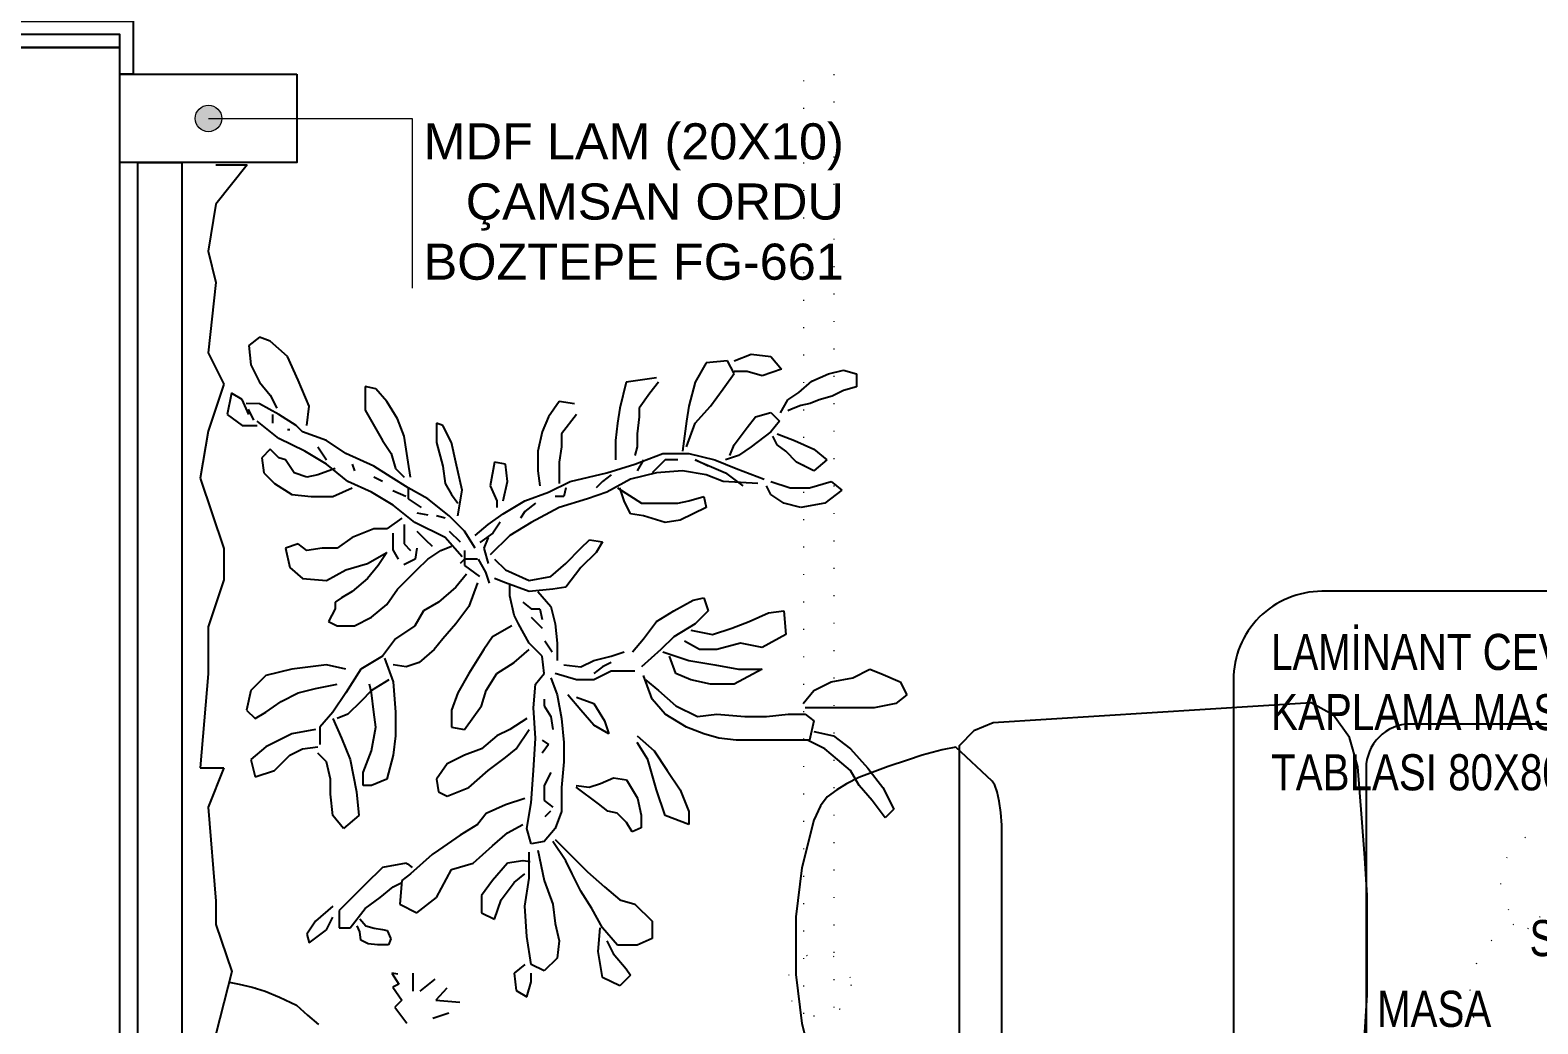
# Model space of a CAD drawing. Header units: millimetres. Extents: x 7687 to 15428, y -715 to 4028.
# Drawn here: x 9606.8 to 9777.2, y 75.5 to 187.8 of the extents above; entities that cross this region are included whole.
import ezdxf

# ---------------------------------------------------------------- set-up
doc = ezdxf.new("R2010")
doc.units = ezdxf.units.MM
for name, pattern in [('14.022_CEKIRDEKLER_SAFTLAR_+51.00$0$ACAD_ISO07W100', [3, 0, -3]), ('ACAD_ISO07W100', [3, 0, -3]), ('CONTINUA', [0]), ('ISU-A-FS-IFS-ARCH$0$DASHED2', [9.525, 6.35, -3.175])]:
    doc.linetypes.add(name, pattern=pattern)
for name, color, linetype in [('0-MOBIL', 3, 'CONTINUA'), ('LAMİNANT MASA', 121, 'Continuous'), ('YAZI', 121, 'Continuous')]:
    doc.layers.add(name, color=color, linetype=linetype)
for name, color, linetype, lineweight in [('Sarkıt Ayd.', 50, 'ACAD_ISO07W100', 0), ('SS_FURNITURE', 23, 'Continuous', 25), ('yazı', 7, 'Continuous', 20)]:
    doc.layers.add(name, color=color, linetype=linetype, lineweight=lineweight)
doc.styles.add('OTEL AKSARAY', font='', dxfattribs={"width": 0.8})
doc.styles.add('ROMANC', font='arial.ttf')
doc.styles.get('OTEL AKSARAY').set_extended_font_data('FrankRuehl')

# ---------------------------------------------------------------- blocks, each defined once
blk = doc.blocks.new('*U31')
at = {"linetype": 'ISU-A-FS-IFS-ARCH$0$DASHED2'}
blk.add_line((-0.75, 2.25), (-0.75, 80), dxfattribs=at)
for p, q in [((0, 2.25), (-1.5, 2.25)), ((-0.75, 3), (-0.75, 1.5)), ((-80, 0), (-80, -15)), ((0, 0), (0, -15))]:
    blk.add_line(p, q)
for points in [[(-74, 3.5), (-74, 9, -0.414214), (-72, 11), (-62.5, 11, -0.414214), (-62, 10.5), (-62, 9.5, -0.414214), (-62.5, 9), (-71, 9, 0.414214), (-72, 8), (-72, 3.5)], [(-74, -2.5), (-74, -8, 0.414214), (-72, -10), (-62.5, -10, 0.414214), (-62, -9.5), (-62, -8.5, 0.414214), (-62.5, -8), (-71, -8, -0.414214), (-72, -7), (-72, -2.5)]]:
    blk.add_lwpolyline(points, format="xyb")
for points in [[(-75, 3), (-75, 3.5), (-71, 3.5), (-71, 3)], [(-1.5, 3), (-78.5, 3), (-78.5, 1.5), (-77, 1.5), (-77, -2), (-3, -2), (-3, 1.5), (-1.5, 1.5)], [(-83, -15), (-78.5, -15), (-78.5, 0), (-83, 0), (-83, 1.5), (-77, 1.5), (-77, -16.5), (-83, -16.5)], [(3, -16.5), (-3, -16.5), (-3, 1.5), (3, 1.5), (3, 0), (-1.5, 0), (-1.5, -15), (3, -15)], [(-75, -2), (-75, -2.5), (-71, -2.5), (-71, -2)]]:
    blk.add_lwpolyline(points, close=True)
blk.add_circle((-0.75, 2.25), 0.6)
blk.add_arc((-0.75, 2.25), 77.75, 90, 179.4473, dxfattribs=at)
blk = doc.blocks.new('fdgfff')
at = {"color": 67, "true_color": 0x727430}
for p, q in [((50510.8837, 5721.008), (50510.8997, 5721.016)), ((50510.8997, 5721.016), (50510.9103, 5721.0026)), ((50510.8731, 5720.984), (50510.8837, 5721.008)), ((50510.9103, 5721.0026), (50510.9156, 5720.976)), ((50511.014, 5720.9867), (50511.0406, 5721)), ((50511.0406, 5721), (50511.0513, 5720.9893)), ((50510.8678, 5720.9707), (50510.8731, 5720.984)), ((50510.9156, 5720.976), (50510.9156, 5720.9574)), ((50510.9901, 5720.968), (50511.014, 5720.9867)), ((50511.0513, 5720.9893), (50511.03, 5720.9734)), ((50510.8784, 5720.9494), (50510.8678, 5720.9707)), ((50510.9156, 5720.9574), (50510.9156, 5720.9361)), ((50510.9662, 5720.9468), (50510.9901, 5720.968)), ((50511.0114, 5720.9574), (50510.9928, 5720.9468)), ((50511.03, 5720.9734), (50511.0114, 5720.9574)), ((50510.499, 5720.9379), (50510.5036, 5720.9539)), ((50510.5036, 5720.9196), (50510.499, 5720.9379)), ((50510.5036, 5720.9539), (50510.5196, 5720.9539)), ((50510.5196, 5720.9539), (50510.5242, 5720.9379)), ((50510.5242, 5720.9379), (50510.531, 5720.9242)), ((50510.8837, 5720.9228), (50510.8784, 5720.9494)), ((50510.9502, 5720.9255), (50510.9662, 5720.9468)), ((50510.9928, 5720.9468), (50510.9795, 5720.9308)), ((50510.5127, 5720.899), (50510.5036, 5720.9196)), ((50510.531, 5720.9242), (50510.5356, 5720.9081)), ((50510.6364, 5720.9228), (50510.647, 5720.9361)), ((50510.6443, 5720.8962), (50510.6364, 5720.9228)), ((50510.647, 5720.9361), (50510.663, 5720.9148)), ((50510.8944, 5720.9015), (50510.8837, 5720.9228)), ((50510.9156, 5720.9361), (50510.9156, 5720.9122)), ((50510.9449, 5720.9015), (50510.9502, 5720.9255)), ((50510.9795, 5720.9308), (50510.9662, 5720.9148)), ((50510.5356, 5720.9081), (50510.5402, 5720.8967)), ((50510.5858, 5720.8776), (50510.5965, 5720.9015)), ((50510.5965, 5720.9015), (50510.6098, 5720.9175)), ((50510.6098, 5720.9175), (50510.6231, 5720.9015)), ((50510.6231, 5720.9015), (50510.6124, 5720.8802)), ((50510.663, 5720.9148), (50510.6683, 5720.8855)), ((50510.9103, 5720.8882), (50510.8944, 5720.9015)), ((50510.9156, 5720.9122), (50510.9156, 5720.8909)), ((50510.9236, 5720.8909), (50510.9316, 5720.9015)), ((50510.9316, 5720.9015), (50510.9555, 5720.8962)), ((50510.9662, 5720.9148), (50510.9555, 5720.8935)), ((50510.5265, 5720.883), (50510.5127, 5720.899)), ((50510.5356, 5720.8692), (50510.5265, 5720.883)), ((50510.5402, 5720.8967), (50510.5425, 5720.8853)), ((50510.5425, 5720.8853), (50510.547, 5720.8738)), ((50510.6443, 5720.8722), (50510.6443, 5720.8962)), ((50510.6683, 5720.8855), (50510.663, 5720.8642)), ((50510.9236, 5720.8696), (50510.9236, 5720.8909)), ((50510.9555, 5720.8962), (50510.9555, 5720.8696)), ((50510.5516, 5720.8601), (50510.5356, 5720.8692)), ((50510.547, 5720.8738), (50510.5493, 5720.8692)), ((50510.5778, 5720.8563), (50510.5858, 5720.8776)), ((50510.5991, 5720.8669), (50510.5911, 5720.8563)), ((50510.6124, 5720.8802), (50510.5991, 5720.8669)), ((50510.6364, 5720.8483), (50510.6443, 5720.8722)), ((50510.663, 5720.8642), (50510.6523, 5720.8483)), ((50510.7959, 5720.8642), (50510.8252, 5720.8669)), ((50510.7986, 5720.8456), (50510.7959, 5720.8642)), ((50510.8252, 5720.8669), (50510.8412, 5720.8376)), ((50510.9263, 5720.843), (50510.9236, 5720.8696)), ((50510.9555, 5720.8696), (50510.9555, 5720.8403)), ((50510.4794, 5720.8243), (50510.4821, 5720.8483)), ((50510.4821, 5720.8483), (50510.498, 5720.8616)), ((50510.498, 5720.8616), (50510.506, 5720.8376)), ((50510.5512, 5720.8483), (50510.5619, 5720.8589)), ((50510.5566, 5720.8296), (50510.5512, 5720.8483)), ((50510.5619, 5720.8589), (50510.5752, 5720.8483)), ((50510.5752, 5720.8483), (50510.5938, 5720.8243)), ((50510.5911, 5720.8563), (50510.5805, 5720.8509)), ((50510.6523, 5720.8483), (50510.6417, 5720.843)), ((50510.8092, 5720.8217), (50510.7986, 5720.8456)), ((50510.506, 5720.8376), (50510.5007, 5720.819)), ((50510.5699, 5720.819), (50510.5566, 5720.8296)), ((50510.6204, 5720.8057), (50510.6337, 5720.8403)), ((50510.639, 5720.8323), (50510.6364, 5720.7897)), ((50510.8412, 5720.8376), (50510.8358, 5720.811)), ((50510.8678, 5720.8376), (50510.8864, 5720.803)), ((50510.8678, 5720.8084), (50510.8678, 5720.8376)), ((50510.9263, 5720.8163), (50510.9263, 5720.843)), ((50510.9555, 5720.8403), (50510.9555, 5720.8057)), ((50510.4874, 5720.803), (50510.4794, 5720.8243)), ((50510.5007, 5720.819), (50510.5007, 5720.803)), ((50510.5911, 5720.803), (50510.5699, 5720.819)), ((50510.5938, 5720.8243), (50510.6044, 5720.8084)), ((50510.6044, 5720.8084), (50510.6098, 5720.7924)), ((50510.6257, 5720.7924), (50510.6417, 5720.8137)), ((50510.8172, 5720.8004), (50510.8092, 5720.8217)), ((50510.8358, 5720.811), (50510.8438, 5720.7817)), ((50510.8624, 5720.7791), (50510.8678, 5720.8084)), ((50510.9236, 5720.7817), (50510.9263, 5720.8163)), ((50510.5034, 5720.803), (50510.4874, 5720.795)), ((50510.4874, 5720.795), (50510.4901, 5720.7684)), ((50510.522, 5720.7897), (50510.5034, 5720.803)), ((50510.5433, 5720.7738), (50510.522, 5720.7897)), ((50510.6044, 5720.7977), (50510.5911, 5720.803)), ((50510.6098, 5720.7791), (50510.6204, 5720.8057)), ((50510.6098, 5720.7551), (50510.6257, 5720.7924)), ((50510.6364, 5720.7897), (50510.6284, 5720.7684)), ((50510.8252, 5720.7764), (50510.8172, 5720.8004)), ((50510.8864, 5720.803), (50510.8864, 5720.7738)), ((50510.9555, 5720.8057), (50510.9529, 5720.7844)), ((50510.5645, 5720.7551), (50510.5433, 5720.7738)), ((50510.6018, 5720.7471), (50510.6098, 5720.7791)), ((50510.6177, 5720.7711), (50510.6098, 5720.7551)), ((50510.78, 5720.7658), (50510.7959, 5720.7711)), ((50510.7959, 5720.7711), (50510.8119, 5720.7551)), ((50510.8199, 5720.7498), (50510.8252, 5720.7764)), ((50510.8438, 5720.7817), (50510.8438, 5720.7604)), ((50510.8571, 5720.7471), (50510.8624, 5720.7791)), ((50510.8864, 5720.7738), (50510.8811, 5720.7498)), ((50510.9263, 5720.7578), (50510.9236, 5720.7817)), ((50510.9529, 5720.7844), (50510.9475, 5720.7658)), ((50510.4901, 5720.7684), (50510.514, 5720.7551)), ((50510.514, 5720.7551), (50510.5433, 5720.7471)), ((50510.5938, 5720.7445), (50510.5645, 5720.7551)), ((50510.6284, 5720.7684), (50510.6231, 5720.7392)), ((50510.655, 5720.7658), (50510.6683, 5720.7684)), ((50510.6603, 5720.7471), (50510.655, 5720.7658)), ((50510.6683, 5720.7684), (50510.6842, 5720.7365)), ((50510.7826, 5720.7525), (50510.78, 5720.7658)), ((50510.7959, 5720.7285), (50510.7826, 5720.7525)), ((50510.8119, 5720.7551), (50510.8279, 5720.7285)), ((50510.8438, 5720.7604), (50510.8332, 5720.7418)), ((50510.913, 5720.7312), (50510.9263, 5720.7578)), ((50510.9475, 5720.7658), (50510.9396, 5720.7445)), ((50510.5433, 5720.7471), (50510.5619, 5720.7445)), ((50510.5619, 5720.7445), (50510.5991, 5720.7392)), ((50510.6018, 5720.7152), (50510.6018, 5720.7471)), ((50510.6098, 5720.7338), (50510.6098, 5720.7179)), ((50510.6231, 5720.7392), (50510.6257, 5720.7072)), ((50510.663, 5720.7338), (50510.6603, 5720.7471)), ((50510.663, 5720.7046), (50510.663, 5720.7338)), ((50510.6842, 5720.7365), (50510.6869, 5720.7179)), ((50510.8465, 5720.7152), (50510.8571, 5720.7471)), ((50510.8811, 5720.7498), (50510.8731, 5720.7312)), ((50510.9396, 5720.7445), (50510.9236, 5720.7179)), ((50510.9928, 5720.7205), (50511.0167, 5720.7365)), ((50511.0167, 5720.7365), (50511.0433, 5720.7471)), ((50511.0433, 5720.7471), (50511.0593, 5720.7471)), ((50511.0593, 5720.7471), (50511.0486, 5720.7179)), ((50510.6151, 5720.6806), (50510.6018, 5720.7152)), ((50510.6098, 5720.7179), (50510.6257, 5720.7019)), ((50510.6869, 5720.7179), (50510.6789, 5720.6912)), ((50510.8092, 5720.7072), (50510.7959, 5720.7285)), ((50510.8279, 5720.7285), (50510.8438, 5720.7125)), ((50510.8731, 5720.7312), (50510.8518, 5720.7232)), ((50510.8944, 5720.7099), (50510.913, 5720.7312)), ((50510.9236, 5720.7179), (50510.905, 5720.7019)), ((50510.9688, 5720.7046), (50510.9928, 5720.7205)), ((50511.0486, 5720.7179), (50511.0167, 5720.7072)), ((50510.5087, 5720.7072), (50510.514, 5720.67)), ((50510.514, 5720.7099), (50510.5273, 5720.6992)), ((50510.5273, 5720.6992), (50510.5459, 5720.6859)), ((50510.6257, 5720.7072), (50510.6337, 5720.6753)), ((50510.663, 5720.6886), (50510.663, 5720.7046)), ((50510.8305, 5720.6912), (50510.8092, 5720.7072)), ((50510.8438, 5720.7125), (50510.8651, 5720.6886)), ((50510.905, 5720.7019), (50510.8757, 5720.6912)), ((50510.8811, 5720.6939), (50510.8944, 5720.7099)), ((50510.9502, 5720.6833), (50510.9688, 5720.7046)), ((50510.9795, 5720.6966), (50510.9582, 5720.6833)), ((50511.0167, 5720.7072), (50510.9795, 5720.6966)), ((50511.1577, 5720.6806), (50511.1789, 5720.7019)), ((50511.1789, 5720.7019), (50511.2002, 5720.7019)), ((50511.2002, 5720.7019), (50511.2082, 5720.6833)), ((50510.5459, 5720.6859), (50510.5566, 5720.6859)), ((50510.5566, 5720.6859), (50510.5778, 5720.6833)), ((50510.5778, 5720.6833), (50510.5938, 5720.6833)), ((50510.5938, 5720.6833), (50510.6044, 5720.6806)), ((50510.6098, 5720.6912), (50510.6231, 5720.6833)), ((50510.6257, 5720.646), (50510.6151, 5720.6806)), ((50510.6443, 5720.6593), (50510.663, 5720.6886)), ((50510.6789, 5720.6912), (50510.6763, 5720.6753)), ((50510.8465, 5720.6779), (50510.8305, 5720.6912)), ((50510.8704, 5720.6806), (50510.8704, 5720.6513)), ((50511.0043, 5720.6702), (50511.0272, 5720.6839)), ((50511.0272, 5720.6839), (50511.0478, 5720.6885)), ((50511.0478, 5720.6885), (50511.0638, 5720.6885)), ((50511.0684, 5720.6771), (50511.0569, 5720.6702)), ((50511.0638, 5720.6885), (50511.0684, 5720.6771)), ((50511.1523, 5720.662), (50511.1577, 5720.6806)), ((50511.2082, 5720.6833), (50511.2082, 5720.6593)), ((50510.514, 5720.67), (50510.5459, 5720.662)), ((50510.5459, 5720.662), (50510.5645, 5720.6593)), ((50510.5645, 5720.6593), (50510.5858, 5720.6566)), ((50510.6337, 5720.6753), (50510.6497, 5720.646)), ((50510.6603, 5720.6673), (50510.6443, 5720.662)), ((50510.6763, 5720.6753), (50510.6603, 5720.6673)), ((50510.8518, 5720.6513), (50510.8465, 5720.6673)), ((50511.0021, 5720.6542), (50511.0043, 5720.6702)), ((50511.0455, 5720.6587), (50511.0432, 5720.6473)), ((50511.0569, 5720.6702), (50511.0455, 5720.6587)), ((50511.1364, 5720.6433), (50511.1523, 5720.662)), ((50511.2082, 5720.6593), (50511.1869, 5720.6407)), ((50511.2188, 5720.654), (50511.2375, 5720.67)), ((50511.2375, 5720.67), (50511.2454, 5720.6753)), ((50511.2454, 5720.6753), (50511.2587, 5720.662)), ((50511.2587, 5720.662), (50511.2481, 5720.6407)), ((50510.5858, 5720.6566), (50510.6098, 5720.6566)), ((50510.6364, 5720.6008), (50510.6257, 5720.646)), ((50510.6284, 5720.6513), (50510.6364, 5720.6407)), ((50510.6364, 5720.6407), (50510.6443, 5720.6327)), ((50510.6497, 5720.646), (50510.6576, 5720.622)), ((50510.7082, 5720.6247), (50510.7108, 5720.6407)), ((50510.7108, 5720.6407), (50510.7241, 5720.6327)), ((50510.8571, 5720.63), (50510.8518, 5720.6513)), ((50510.8598, 5720.6513), (50510.8651, 5720.6407)), ((50510.8651, 5720.6407), (50510.8731, 5720.63)), ((50510.8704, 5720.6513), (50510.8811, 5720.63)), ((50510.9103, 5720.63), (50510.9316, 5720.6433)), ((50510.9316, 5720.6433), (50510.9475, 5720.6487)), ((50510.9475, 5720.6487), (50510.9369, 5720.63)), ((50511.0089, 5720.6382), (50511.0021, 5720.6542)), ((50511.0432, 5720.6473), (50511.0341, 5720.6359)), ((50511.1178, 5720.622), (50511.1364, 5720.6433)), ((50511.1869, 5720.6407), (50511.163, 5720.6274)), ((50511.2029, 5720.646), (50511.2188, 5720.654)), ((50511.2481, 5720.6407), (50511.2162, 5720.6354)), ((50510.6576, 5720.622), (50510.6683, 5720.5874)), ((50510.7188, 5720.6141), (50510.7082, 5720.6247)), ((50510.7241, 5720.6327), (50510.7427, 5720.6141)), ((50510.8651, 5720.6141), (50510.8571, 5720.63)), ((50510.8811, 5720.63), (50510.8811, 5720.6087)), ((50510.9023, 5720.6087), (50510.9103, 5720.63)), ((50510.9369, 5720.63), (50510.9183, 5720.6141)), ((50511.0135, 5720.6244), (50511.0089, 5720.6382)), ((50511.0112, 5720.6084), (50511.0135, 5720.6244)), ((50511.0341, 5720.6359), (50511.0135, 5720.6084)), ((50511.0965, 5720.6008), (50511.1178, 5720.622)), ((50511.163, 5720.6274), (50511.1417, 5720.6141)), ((50511.2162, 5720.6354), (50511.1869, 5720.638)), ((50510.5406, 5720.6061), (50510.5379, 5720.5874)), ((50510.5539, 5720.6087), (50510.5778, 5720.5901)), ((50510.7374, 5720.5954), (50510.7188, 5720.6141)), ((50510.7427, 5720.6141), (50510.7667, 5720.5954)), ((50510.8624, 5720.5928), (50510.8651, 5720.6141)), ((50510.8811, 5720.6087), (50510.8731, 5720.5821)), ((50510.9183, 5720.6141), (50510.8997, 5720.5981)), ((50511.1204, 5720.6034), (50511.1045, 5720.5954)), ((50511.1417, 5720.6141), (50511.1204, 5720.6034)), ((50510.5379, 5720.5874), (50510.5566, 5720.5741)), ((50510.5778, 5720.5901), (50510.5938, 5720.5901)), ((50510.5938, 5720.5901), (50510.6124, 5720.5874)), ((50510.6124, 5720.5874), (50510.639, 5720.5874)), ((50510.6497, 5720.5741), (50510.6364, 5720.6008)), ((50510.6443, 5720.5954), (50510.655, 5720.5928)), ((50510.655, 5720.5928), (50510.655, 5720.5821)), ((50510.6683, 5720.5874), (50510.6869, 5720.5528)), ((50510.7534, 5720.5768), (50510.7374, 5720.5954)), ((50510.7667, 5720.5954), (50510.7693, 5720.5795)), ((50510.8119, 5720.5821), (50510.8358, 5720.5848)), ((50510.8358, 5720.5848), (50510.8571, 5720.5848)), ((50510.8784, 5720.5768), (50510.8997, 5720.5848)), ((50510.8997, 5720.5848), (50510.9289, 5720.5901)), ((50510.9289, 5720.5901), (50510.9582, 5720.5928)), ((50510.9582, 5720.5928), (50510.9821, 5720.5928)), ((50510.9821, 5720.5928), (50511.014, 5720.5901)), ((50511.014, 5720.5901), (50511.0433, 5720.5901)), ((50511.0433, 5720.5901), (50511.0646, 5720.5821)), ((50511.0779, 5720.5821), (50511.0965, 5720.6008)), ((50511.1045, 5720.5954), (50511.0805, 5720.5795)), ((50511.1816, 5720.5821), (50511.2029, 5720.5874)), ((50511.2029, 5720.5874), (50511.2242, 5720.5848)), ((50511.2242, 5720.5848), (50511.2401, 5720.5688)), ((50510.5566, 5720.5741), (50510.5752, 5720.5662)), ((50510.5752, 5720.5662), (50510.5991, 5720.5608)), ((50510.6603, 5720.5449), (50510.6497, 5720.5741)), ((50510.7587, 5720.5502), (50510.7534, 5720.5768)), ((50510.7693, 5720.5795), (50510.772, 5720.5502)), ((50510.772, 5720.5608), (50510.7906, 5720.5768)), ((50510.7906, 5720.5768), (50510.8119, 5720.5821)), ((50510.7933, 5720.5635), (50510.8066, 5720.5662)), ((50510.8119, 5720.5608), (50510.8172, 5720.5662)), ((50510.8329, 5720.5695), (50510.8466, 5720.5787)), ((50510.8518, 5720.5662), (50510.8358, 5720.5502)), ((50510.8731, 5720.5688), (50510.8518, 5720.5662)), ((50510.8864, 5720.5582), (50510.8731, 5720.5688)), ((50510.905, 5720.5688), (50510.913, 5720.5688)), ((50510.913, 5720.5688), (50510.9263, 5720.5768)), ((50510.9263, 5720.5768), (50510.9422, 5720.5795)), ((50510.9555, 5720.5662), (50510.9608, 5720.5741)), ((50510.9608, 5720.5741), (50510.9715, 5720.5662)), ((50510.9954, 5720.5768), (50511.0114, 5720.5688)), ((50511.0114, 5720.5688), (50511.03, 5720.5688)), ((50511.03, 5720.5688), (50511.038, 5720.5795)), ((50511.0432, 5720.5764), (50511.0501, 5720.5695)), ((50511.0646, 5720.5821), (50511.0805, 5720.5688)), ((50511.0805, 5720.5688), (50511.0832, 5720.5528)), ((50511.0912, 5720.5608), (50511.1284, 5720.5688)), ((50511.1284, 5720.5688), (50511.1577, 5720.5795)), ((50511.1577, 5720.5795), (50511.1816, 5720.5821)), ((50511.2401, 5720.5688), (50511.2321, 5720.5528)), ((50510.5991, 5720.5608), (50510.6231, 5720.5608)), ((50510.6231, 5720.5608), (50510.6417, 5720.5635)), ((50510.663, 5720.5582), (50510.6736, 5720.5449)), ((50510.6869, 5720.5528), (50510.7029, 5720.5262)), ((50510.7454, 5720.5209), (50510.7587, 5720.5502)), ((50510.772, 5720.5502), (50510.7614, 5720.5209)), ((50510.7853, 5720.5422), (50510.7933, 5720.5528)), ((50510.7933, 5720.5528), (50510.7933, 5720.5635)), ((50510.8039, 5720.5528), (50510.8119, 5720.5608)), ((50510.8358, 5720.5502), (50510.8119, 5720.5369)), ((50510.8598, 5720.5316), (50510.8438, 5720.5502)), ((50510.9156, 5720.5555), (50510.8864, 5720.5582)), ((50510.9529, 5720.5582), (50510.9156, 5720.5555)), ((50510.9289, 5720.5475), (50510.9422, 5720.5262)), ((50510.9662, 5720.5342), (50510.9422, 5720.5502)), ((50510.9928, 5720.5555), (50510.9529, 5720.5582)), ((50511.0327, 5720.5528), (50510.9928, 5720.5555)), ((50511.0646, 5720.5475), (50511.0327, 5720.5528)), ((50511.0832, 5720.5528), (50511.0646, 5720.5475)), ((50511.1258, 5720.5502), (50511.0938, 5720.5502)), ((50511.1037, 5720.5427), (50511.1051, 5720.5515)), ((50511.1603, 5720.5449), (50511.1258, 5720.5502)), ((50511.1976, 5720.5475), (50511.1603, 5720.5449)), ((50511.2321, 5720.5528), (50511.1976, 5720.5475)), ((50511.2534, 5720.5528), (50511.2428, 5720.5528)), ((50511.272, 5720.5475), (50511.2534, 5720.5528)), ((50511.2641, 5720.5342), (50511.272, 5720.5475)), ((50510.6763, 5720.5183), (50510.6603, 5720.5449)), ((50510.6736, 5720.5449), (50510.6816, 5720.5395)), ((50510.8013, 5720.5316), (50510.7773, 5720.5262)), ((50510.8119, 5720.5369), (50510.8013, 5720.5316)), ((50510.8146, 5720.5289), (50510.8279, 5720.5049)), ((50510.8731, 5720.5103), (50510.8598, 5720.5316)), ((50510.9768, 5720.5209), (50510.9662, 5720.5342)), ((50511.0273, 5720.5449), (50511.0353, 5720.5209)), ((50511.0699, 5720.5236), (50511.0593, 5720.5422)), ((50511.1045, 5720.5422), (50511.1071, 5720.5236)), ((50511.1311, 5720.5316), (50511.1204, 5720.5449)), ((50511.1523, 5720.5156), (50511.1311, 5720.5316)), ((50511.2321, 5720.5449), (50511.2428, 5720.5316)), ((50511.2428, 5720.5316), (50511.2641, 5720.5342)), ((50510.6151, 5720.5209), (50510.6124, 5720.5076)), ((50510.6364, 5720.5236), (50510.6151, 5720.5209)), ((50510.6603, 5720.5183), (50510.6364, 5720.5236)), ((50510.6417, 5720.5023), (50510.6603, 5720.5103)), ((50510.6603, 5720.5103), (50510.6683, 5720.5103)), ((50510.6896, 5720.4996), (50510.6763, 5720.5183)), ((50510.6865, 5720.5146), (50510.7002, 5720.5055)), ((50510.7029, 5720.5262), (50510.7268, 5720.5023)), ((50510.7321, 5720.5076), (50510.7454, 5720.5209)), ((50510.7614, 5720.5209), (50510.756, 5720.5076)), ((50510.7773, 5720.5262), (50510.764, 5720.5262)), ((50510.8944, 5720.497), (50510.8731, 5720.5103)), ((50510.9422, 5720.5262), (50510.9502, 5720.5103)), ((50510.9502, 5720.5103), (50510.9662, 5720.4916)), ((50510.9928, 5720.4996), (50510.9768, 5720.5209)), ((50511.0353, 5720.5209), (50511.046, 5720.497)), ((50511.0859, 5720.5049), (50511.0699, 5720.5236)), ((50511.1071, 5720.5236), (50511.1284, 5720.5049)), ((50511.1763, 5720.5076), (50511.1523, 5720.5156)), ((50510.6124, 5720.5076), (50510.6417, 5720.5023)), ((50510.7029, 5720.4837), (50510.6896, 5720.4996)), ((50510.7002, 5720.5055), (50510.7117, 5720.4894)), ((50510.7055, 5720.4996), (50510.7188, 5720.4943)), ((50510.7188, 5720.4943), (50510.7374, 5720.4996)), ((50510.7323, 5720.4872), (50510.7483, 5720.4963)), ((50510.7483, 5720.4963), (50510.762, 5720.5009)), ((50510.8279, 5720.5049), (50510.8438, 5720.4943)), ((50510.8438, 5720.4943), (50510.8731, 5720.4757)), ((50510.913, 5720.4916), (50510.8944, 5720.497)), ((50510.9422, 5720.4703), (50510.913, 5720.4916)), ((50510.9662, 5720.4916), (50510.9741, 5720.4703)), ((50511.014, 5720.4757), (50510.9928, 5720.4996)), ((50511.046, 5720.497), (50511.0593, 5720.4863)), ((50511.1071, 5720.481), (50511.0859, 5720.5049)), ((50511.1284, 5720.5049), (50511.147, 5720.4916)), ((50511.147, 5720.4916), (50511.1683, 5720.4916)), ((50511.1683, 5720.4916), (50511.1763, 5720.5076)), ((50510.7188, 5720.4837), (50510.6975, 5720.4703)), ((50510.7321, 5720.4863), (50510.7321, 5720.4703)), ((50510.7401, 5720.4703), (50510.7534, 5720.489)), ((50510.7507, 5720.473), (50510.7667, 5720.4597)), ((50510.7614, 5720.4863), (50510.7906, 5720.4757)), ((50510.7906, 5720.4757), (50510.8119, 5720.4597)), ((50510.8731, 5720.4757), (50510.897, 5720.4624)), ((50511.0247, 5720.4491), (50511.014, 5720.4757)), ((50511.0593, 5720.4863), (50511.0726, 5720.465)), ((50511.1151, 5720.4544), (50511.1071, 5720.481)), ((50510.5885, 5720.4544), (50510.5672, 5720.4437)), ((50510.6124, 5720.4597), (50510.5885, 5720.4544)), ((50510.647, 5720.4677), (50510.6124, 5720.4597)), ((50510.639, 5720.4464), (50510.6523, 5720.4544)), ((50510.6789, 5720.4624), (50510.647, 5720.4677)), ((50510.6523, 5720.4544), (50510.663, 5720.4624)), ((50510.6975, 5720.4703), (50510.6789, 5720.4517)), ((50510.6975, 5720.4517), (50510.7108, 5720.465)), ((50510.7294, 5720.4677), (50510.7055, 5720.4464)), ((50510.7215, 5720.4411), (50510.7161, 5720.4544)), ((50510.7215, 5720.4703), (50510.7401, 5720.4703)), ((50510.7321, 5720.4703), (50510.7374, 5720.465)), ((50510.7667, 5720.4597), (50510.7853, 5720.4384)), ((50510.8119, 5720.4597), (50510.8305, 5720.4437)), ((50510.897, 5720.4624), (50510.9183, 5720.4544)), ((50510.9183, 5720.4544), (50510.9396, 5720.4544)), ((50510.9396, 5720.4544), (50510.9422, 5720.4703)), ((50510.9741, 5720.4703), (50510.9848, 5720.4491)), ((50511.0726, 5720.465), (50511.0912, 5720.4384)), ((50511.1497, 5720.4357), (50511.1151, 5720.4544)), ((50511.2763, 5720.4351), (50511.2788, 5720.4648)), ((50510.5672, 5720.4437), (50510.5645, 5720.4357)), ((50510.5645, 5720.4357), (50510.5885, 5720.4357)), ((50510.5885, 5720.4357), (50510.6177, 5720.4437)), ((50510.6177, 5720.4437), (50510.639, 5720.4464)), ((50510.6789, 5720.4517), (50510.6576, 5720.4251)), ((50510.6816, 5720.4464), (50510.6789, 5720.4357)), ((50510.7055, 5720.4464), (50510.6869, 5720.4091)), ((50510.7321, 5720.4251), (50510.7215, 5720.4411)), ((50510.7853, 5720.4384), (50510.7959, 5720.4198)), ((50510.8305, 5720.4437), (50510.8438, 5720.4331)), ((50510.9848, 5720.4491), (50511.0034, 5720.4357)), ((50511.0034, 5720.4357), (50511.0194, 5720.4384)), ((50511.0194, 5720.4384), (50511.0247, 5720.4491)), ((50511.0912, 5720.4384), (50511.0965, 5720.4304)), ((50511.1683, 5720.4118), (50511.1497, 5720.4357)), ((50511.2615, 5720.4487), (50511.2763, 5720.4351)), ((50511.2924, 5720.4512), (50511.2986, 5720.4314)), ((50510.6576, 5720.4251), (50510.6443, 5720.4011)), ((50510.6576, 5720.4011), (50510.6683, 5720.4171)), ((50510.6751, 5720.4116), (50510.6774, 5720.4254)), ((50510.6975, 5720.4118), (50510.7082, 5720.4224)), ((50510.7082, 5720.4224), (50510.7161, 5720.4304)), ((50510.7454, 5720.4118), (50510.7321, 5720.4251)), ((50510.7959, 5720.4198), (50510.8146, 5720.4091)), ((50510.8438, 5720.4331), (50510.8598, 5720.4145)), ((50511.0965, 5720.4304), (50511.1204, 5720.4038)), ((50511.2503, 5720.4338), (50511.2652, 5720.4153)), ((50510.6124, 5720.4011), (50510.5805, 5720.3958)), ((50510.631, 5720.4038), (50510.6124, 5720.4011)), ((50510.6443, 5720.4011), (50510.631, 5720.3799)), ((50510.6443, 5720.4011), (50510.6576, 5720.4011)), ((50510.6477, 5720.3819), (50510.6545, 5720.3979)), ((50510.6869, 5720.4091), (50510.6656, 5720.3825)), ((50510.7135, 5720.3958), (50510.7215, 5720.4038)), ((50510.7185, 5720.4116), (50510.7323, 5720.4094)), ((50510.7323, 5720.4094), (50510.7391, 5720.3956)), ((50510.7693, 5720.3878), (50510.7454, 5720.4118)), ((50510.8146, 5720.4091), (50510.8305, 5720.3852)), ((50510.8598, 5720.4145), (50510.8651, 5720.3985)), ((50510.8651, 5720.3985), (50510.8624, 5720.3825)), ((50511.1071, 5720.3985), (50511.1081, 5720.4)), ((50511.1071, 5720.3985), (50511.1125, 5720.3692)), ((50511.1081, 5720.4), (50511.1125, 5720.4059)), ((50511.1204, 5720.4038), (50511.1284, 5720.3932)), ((50511.1577, 5720.3905), (50511.1683, 5720.4118)), ((50511.2429, 5720.4066), (50511.2652, 5720.4066)), ((50511.285, 5720.3843), (50511.3047, 5720.3992)), ((50510.5592, 5720.3878), (50510.5379, 5720.3745)), ((50510.5805, 5720.3958), (50510.5592, 5720.3878)), ((50510.5858, 5720.3692), (50510.6018, 5720.3799)), ((50510.6018, 5720.3799), (50510.6204, 5720.3852)), ((50510.631, 5720.3799), (50510.6177, 5720.3586)), ((50510.6204, 5720.3852), (50510.631, 5720.3958)), ((50510.6656, 5720.3825), (50510.6497, 5720.3559)), ((50510.6816, 5720.3932), (50510.6949, 5720.3745)), ((50510.6896, 5720.3958), (50510.7135, 5720.3958)), ((50510.7002, 5720.3819), (50510.7208, 5720.3819)), ((50510.7208, 5720.3819), (50510.7323, 5720.3888)), ((50510.788, 5720.3745), (50510.7693, 5720.3878)), ((50510.8305, 5720.3852), (50510.8518, 5720.3692)), ((50510.8545, 5720.3719), (50510.8837, 5720.3825)), ((50510.8837, 5720.3825), (50510.921, 5720.3852)), ((50510.921, 5720.3852), (50510.9502, 5720.3852)), ((50510.9502, 5720.3852), (50510.9741, 5720.3825)), ((50510.9741, 5720.3825), (50511.0034, 5720.3745)), ((50511.1284, 5720.3932), (50511.1577, 5720.3905)), ((50511.1364, 5720.3825), (50511.1311, 5720.3932)), ((50511.1497, 5720.3665), (50511.1364, 5720.3825)), ((50511.1904, 5720.375), (50511.2007, 5720.3794)), ((50511.2007, 5720.3794), (50511.208, 5720.3765)), ((50511.2429, 5720.3806), (50511.2565, 5720.3893)), ((50511.2441, 5720.388), (50511.2429, 5720.3806)), ((50511.2565, 5720.3893), (50511.2602, 5720.3819)), ((50511.2602, 5720.3819), (50511.2763, 5720.393)), ((50511.2763, 5720.393), (50511.285, 5720.3843)), ((50510.522, 5720.3612), (50510.5193, 5720.3479)), ((50510.5379, 5720.3745), (50510.522, 5720.3612)), ((50510.5486, 5720.3479), (50510.5858, 5720.3692)), ((50510.6364, 5720.3692), (50510.631, 5720.3586)), ((50510.6949, 5720.3745), (50510.6949, 5720.3586)), ((50510.7241, 5720.3745), (50510.7401, 5720.3639)), ((50510.7374, 5720.3506), (50510.7241, 5720.3745)), ((50510.7401, 5720.3639), (50510.756, 5720.3506)), ((50510.8039, 5720.3559), (50510.788, 5720.3745)), ((50510.8518, 5720.3692), (50510.8678, 5720.3426)), ((50510.8811, 5720.3772), (50510.8944, 5720.3559)), ((50510.9396, 5720.3612), (50510.921, 5720.3586)), ((50510.9688, 5720.3559), (50510.9396, 5720.3612)), ((50511.0034, 5720.3745), (50511.0114, 5720.3559)), ((50511.1125, 5720.3692), (50511.1337, 5720.3479)), ((50511.163, 5720.3479), (50511.1497, 5720.3665)), ((50511.1875, 5720.3588), (50511.1889, 5720.3691)), ((50511.1889, 5720.3691), (50511.1904, 5720.375)), ((50511.208, 5720.3633), (50511.2066, 5720.3515)), ((50511.208, 5720.3765), (50511.208, 5720.3633)), ((50510.5193, 5720.3479), (50510.5486, 5720.3479)), ((50510.6177, 5720.3586), (50510.6018, 5720.324)), ((50510.6497, 5720.3559), (50510.6364, 5720.3266)), ((50510.6949, 5720.3586), (50510.7055, 5720.3319)), ((50510.7454, 5720.324), (50510.7374, 5720.3506)), ((50510.756, 5720.3506), (50510.772, 5720.3319)), ((50510.8146, 5720.3346), (50510.8039, 5720.3559)), ((50510.8678, 5720.3426), (50510.897, 5720.324)), ((50510.897, 5720.3559), (50510.8864, 5720.3532)), ((50510.8944, 5720.3559), (50510.9077, 5720.3426)), ((50510.921, 5720.3586), (50510.897, 5720.3559)), ((50510.9077, 5720.3426), (50510.9236, 5720.3266)), ((50510.9954, 5720.3453), (50510.9688, 5720.3559)), ((50511.0114, 5720.3453), (50510.9954, 5720.3453)), ((50511.0114, 5720.3559), (50511.0114, 5720.3453)), ((50511.1337, 5720.3479), (50511.1497, 5720.3319)), ((50511.1869, 5720.3293), (50511.163, 5720.3479)), ((50511.1757, 5720.3412), (50511.1845, 5720.3485)), ((50511.1845, 5720.3485), (50511.1875, 5720.3588)), ((50511.2022, 5720.3427), (50511.1919, 5720.3412)), ((50511.2066, 5720.3515), (50511.2022, 5720.3427)), ((50510.6018, 5720.324), (50510.5858, 5720.3)), ((50510.6151, 5720.3319), (50510.6231, 5720.3346)), ((50510.6364, 5720.3266), (50510.6151, 5720.3)), ((50510.655, 5720.308), (50510.6443, 5720.3319)), ((50510.7055, 5720.3319), (50510.7188, 5720.3133)), ((50510.7587, 5720.3), (50510.7454, 5720.324)), ((50510.772, 5720.3319), (50510.78, 5720.3186)), ((50510.8146, 5720.3133), (50510.8146, 5720.3346)), ((50510.8678, 5720.324), (50510.8624, 5720.3)), ((50510.897, 5720.324), (50510.921, 5720.308)), ((50510.9236, 5720.3266), (50510.9289, 5720.3133)), ((50510.9529, 5720.3186), (50510.9795, 5720.3293)), ((50510.9795, 5720.3293), (50511.0194, 5720.3373)), ((50511.0194, 5720.3373), (50511.0486, 5720.3399)), ((50511.0486, 5720.3399), (50511.0646, 5720.3213)), ((50511.1497, 5720.3319), (50511.1656, 5720.316)), ((50511.1919, 5720.3412), (50511.1845, 5720.3382)), ((50511.1869, 5720.316), (50511.1869, 5720.3293)), ((50510.6204, 5720.3107), (50510.6284, 5720.2894)), ((50510.655, 5720.2814), (50510.655, 5720.308)), ((50510.7188, 5720.3133), (50510.7188, 5720.2947)), ((50510.78, 5720.3186), (50510.7853, 5720.3107)), ((50510.7853, 5720.3107), (50510.7933, 5720.3107)), ((50510.7933, 5720.3107), (50510.8092, 5720.3027)), ((50510.8092, 5720.3027), (50510.8146, 5720.3133)), ((50510.8917, 5720.2867), (50510.8864, 5720.3133)), ((50510.921, 5720.308), (50510.9396, 5720.292)), ((50510.9289, 5720.308), (50510.9529, 5720.3186)), ((50511.0034, 5720.3053), (50510.9821, 5720.3)), ((50511.022, 5720.3053), (50511.0034, 5720.3053)), ((50511.0486, 5720.308), (50511.022, 5720.3053)), ((50511.0646, 5720.3213), (50511.0486, 5720.308)), ((50511.1603, 5720.308), (50511.1789, 5720.2867)), ((50511.1656, 5720.316), (50511.1869, 5720.316)), ((50511.1896, 5720.3), (50511.1736, 5720.308)), ((50510.5858, 5720.3), (50510.5752, 5720.2707)), ((50510.5938, 5720.2894), (50510.6098, 5720.3)), ((50510.6151, 5720.3), (50510.5991, 5720.2734)), ((50510.6284, 5720.2894), (50510.631, 5720.2761)), ((50510.7188, 5720.2947), (50510.7215, 5720.2761)), ((50510.756, 5720.2707), (50510.7587, 5720.3)), ((50510.8624, 5720.3), (50510.8678, 5720.2574)), ((50510.897, 5720.2654), (50510.8917, 5720.2867)), ((50510.9396, 5720.292), (50510.9608, 5720.292)), ((50510.9422, 5720.2867), (50510.9475, 5720.2574)), ((50510.9662, 5720.2707), (50510.9635, 5720.2894)), ((50510.9821, 5720.3), (50510.9715, 5720.2894)), ((50511.1789, 5720.2867), (50511.1949, 5720.2761)), ((50511.2055, 5720.2787), (50511.1896, 5720.3)), ((50511.2948, 5720.2767), (50511.306, 5720.2903)), ((50510.5433, 5720.2787), (50510.5113, 5720.2654)), ((50510.5672, 5720.2761), (50510.5433, 5720.2787)), ((50510.5752, 5720.2707), (50510.5672, 5720.2627)), ((50510.5991, 5720.2734), (50510.5832, 5720.2415)), ((50510.631, 5720.2761), (50510.6257, 5720.2601)), ((50510.6523, 5720.2574), (50510.655, 5720.2814)), ((50510.7215, 5720.2761), (50510.7135, 5720.2654)), ((50510.7427, 5720.2548), (50510.756, 5720.2707)), ((50510.9741, 5720.2548), (50510.9662, 5720.2707)), ((50511.1949, 5720.2761), (50511.2055, 5720.2787)), ((50511.2825, 5720.2631), (50511.2948, 5720.2767)), ((50510.4821, 5720.2521), (50510.4635, 5720.2308)), ((50510.5113, 5720.2654), (50510.4821, 5720.2521)), ((50510.5672, 5720.2627), (50510.5539, 5720.2415)), ((50510.5725, 5720.2548), (50510.5725, 5720.2521)), ((50510.6098, 5720.2494), (50510.6071, 5720.2415)), ((50510.6257, 5720.2601), (50510.6098, 5720.2494)), ((50510.639, 5720.2361), (50510.6523, 5720.2574)), ((50510.7135, 5720.2654), (50510.7188, 5720.2494)), ((50510.7188, 5720.2494), (50510.7427, 5720.2548)), ((50510.8678, 5720.2574), (50510.8757, 5720.2255)), ((50510.9077, 5720.2441), (50510.897, 5720.2654)), ((50510.9475, 5720.2574), (50510.9635, 5720.2255)), ((50510.9928, 5720.2361), (50510.9741, 5720.2548)), ((50511.2726, 5720.242), (50511.2825, 5720.2631)), ((50510.4635, 5720.2308), (50510.4582, 5720.2175)), ((50510.514, 5720.2175), (50510.53, 5720.2308)), ((50510.53, 5720.2308), (50510.5459, 5720.2388)), ((50510.5539, 5720.2415), (50510.5406, 5720.2175)), ((50510.5539, 5720.2335), (50510.5645, 5720.2335)), ((50510.5832, 5720.2415), (50510.5619, 5720.2148)), ((50510.6071, 5720.2415), (50510.5965, 5720.2308)), ((50510.5965, 5720.2308), (50510.6071, 5720.2202)), ((50510.6257, 5720.2228), (50510.639, 5720.2361)), ((50510.921, 5720.2255), (50510.9077, 5720.2441)), ((50511.0007, 5720.2122), (50510.9928, 5720.2361)), ((50511.2652, 5720.2247), (50511.2726, 5720.242)), ((50510.4582, 5720.2175), (50510.4688, 5720.2042)), ((50510.4927, 5720.2069), (50510.514, 5720.2175)), ((50510.5406, 5720.2175), (50510.5402, 5720.2012)), ((50510.5672, 5720.1962), (50510.5672, 5720.2148)), ((50510.6071, 5720.2202), (50510.6257, 5720.2228)), ((50510.8757, 5720.2255), (50510.8944, 5720.2069)), ((50510.9183, 5720.2015), (50510.9289, 5720.2122)), ((50510.9289, 5720.2122), (50510.921, 5720.2255)), ((50510.9635, 5720.2255), (50510.9795, 5720.2069)), ((50510.9795, 5720.2069), (50511.0007, 5720.2122)), ((50511.2601, 5720.2122), (50511.2601, 5720.2122)), ((50511.2602, 5720.2086), (50511.2652, 5720.2247)), ((50510.2459, 5720.2025), (50510.2942, 5720.1638)), ((50510.2459, 5720.1638), (50510.2459, 5720.2025)), ((50510.4688, 5720.2042), (50510.4927, 5720.2069)), ((50510.5353, 5720.1962), (50510.5273, 5720.1829)), ((50510.5539, 5720.2042), (50510.5353, 5720.1962)), ((50510.547, 5720.2034), (50510.5608, 5720.2103)), ((50510.5539, 5720.1776), (50510.5672, 5720.1962)), ((50510.8944, 5720.2069), (50510.9183, 5720.2015)), ((50511.2565, 5720.1925), (50511.2602, 5720.2086)), ((50510.5273, 5720.1829), (50510.5539, 5720.1776)), ((50511.1829, 5720.1638), (50511.2408, 5720.1832)), ((50511.2408, 5720.1832), (50511.3181, 5720.1638)), ((50511.254, 5720.1802), (50511.2565, 5720.1925)), ((50510.2942, 5720.1638), (50510.3522, 5720.1542)), ((50510.3522, 5720.1542), (50510.3908, 5720.1638)), ((50510.3908, 5720.1638), (50510.4777, 5720.1542)), ((50510.4777, 5720.1542), (50510.5164, 5720.1735)), ((50510.5164, 5720.1735), (50510.5743, 5720.1542)), ((50510.6323, 5720.1445), (50510.7192, 5720.1735)), ((50510.7192, 5720.1735), (50510.7579, 5720.1735)), ((50510.7579, 5720.1735), (50510.8158, 5720.1542)), ((50510.9897, 5720.1735), (50511.038, 5720.1542)), ((50510.9897, 5720.1445), (50510.9897, 5720.1735)), ((50511.038, 5720.1542), (50511.1539, 5720.1638)), ((50511.1539, 5720.1638), (50511.1829, 5720.1638)), ((50510.5743, 5720.1542), (50510.6323, 5720.1445)), ((50510.8158, 5720.1542), (50510.8738, 5720.1542)), ((50510.8738, 5720.1542), (50510.9897, 5720.1445))]:
    blk.add_line(p, q, dxfattribs=at)
blk = doc.blocks.new('A$C45576B5D')
for points, elevation in [([(0, 45.99), (16.66, 14.04), (18.37, 12.42), (20.59, 11.58), (61.76, 29.87), (62.63, 32.08), (62.58, 34.44), (50.04, 68.21), (47.77, 69.95), (44.71, 70.58), (41.3, 70.12), (31.58, 66.66), (27.59, 65.16), (17.31, 60.59), (13.53, 58.64), (9.56, 56.5), (4.44, 53.75), (1.81, 51.52), (0.23, 48.84)], 3.76), ([(20.87, 11.3), (21.76, 10), (23.25, 8.22), (24.42, 6.92), (25.98, 5.2), (28.46, 2.69), (29.66, 1.69), (30.75, 0.97), (31.91, 0.3), (33.16, 0.01), (34.93, 0), (40.38, 0.94), (45.73, 2.56), (51.7, 5.21), (56.48, 8.09), (60.84, 11.51), (62.07, 12.88), (62.69, 14), (62.97, 15.31), (63.21, 16.58), (63.36, 18.08), (63.17, 21.61), (62.95, 24.01), (62.74, 25.84), (62.31, 28.03), (61.83, 29.5), (56.59, 31.67), (56.08, 31.77), (55.28, 31.71), (54.24, 31.49), (53, 31.13), (51.63, 30.64), (50.22, 30.05), (39.21, 25.16), (28.2, 20.27), (26.82, 19.62), (25.55, 18.94), (24.45, 18.26), (23.58, 17.63), (23, 17.08), (22.73, 16.63)], 13)]:
    blk.add_lwpolyline(points, close=True, dxfattribs=dict(elevation=elevation))
blk = doc.blocks.new('fxtgd')
at = {"layer": 'Sarkıt Ayd.', "linetype": '14.022_CEKIRDEKLER_SAFTLAR_+51.00$0$ACAD_ISO07W100'}
for centre, radius in [((47577.87, 3685.46), 6), ((47587.87, 3681.37), 3.6), ((47577.16, 3672.82), 8.75), ((47589.2, 3674.2), 5.55)]:
    blk.add_circle(centre, radius, dxfattribs=at)
at = {"layer": 'Sarkıt Ayd.', "insert": (47575.13, 3681.18), "char_height": 4.08, "attachment_point": 1, "style": 'OTEL AKSARAY'}
blk.add_mtext_dynamic_manual_height_columns('Sark{\\fArial|b0|i0|c162|p34;ıt 1}', width=49.5719, gutter_width=425, heights=[0], dxfattribs=at)
blk = doc.blocks.new('LAMİNANT CEVİZ MASA')
at = {"layer": 'LAMİNANT MASA'}
for points in [[(47278.24, 3555.66), (47338.24, 3555.66, 0.414214), (47348.24, 3565.66), (47348.24, 3625.66, 0.414214), (47338.24, 3635.66), (47278.24, 3635.66, 0.414214), (47268.24, 3625.66), (47268.24, 3565.66, 0.414214)], [(47288.24, 3570.66), (47328.24, 3570.66, 0.414214), (47333.24, 3575.66), (47333.24, 3615.66, 0.414214), (47328.24, 3620.66), (47288.24, 3620.66, 0.414214), (47283.24, 3615.66), (47283.24, 3575.66, 0.414214)]]:
    blk.add_lwpolyline(points, format="xyb", close=True, dxfattribs=at)
at = {"layer": 'Sarkıt Ayd.'}
blk.add_blockref('fxtgd', (-273.4, -82.67), dxfattribs=at)
at = {"layer": 'yazı', "attachment_point": 1, "style": 'OTEL AKSARAY'}
for s, width, insert, char_height in [('LAM{\\fArial|b0|i0|c162|p34;İNANT CEVİZ KAPLAMA MASA TABLASI 80X80 cm}', 49.5719, (47272.5, 3630.85), 4.08), ('{\\fArial|b0|i0|c162|p34;MASA\\PİÇ ALAN: LAKE BOYA MDF}', 37.1071, (47284.47, 3590.51), 4.08), ('{\\fArial|b0|i0|c162|p34;SOLMAZLAR MODEL 4}', 37.1071, (47289.56, 3559.43), 2.6438)]:
    blk.add_mtext_dynamic_manual_height_columns(s, width=width, gutter_width=425, heights=[0], dxfattribs=dict(at, insert=insert, char_height=char_height))
blk = doc.blocks.new('AJGIRHNGPB')
at = {"layer": 'Sarkıt Ayd.', "linetype": '14.022_CEKIRDEKLER_SAFTLAR_+51.00$0$ACAD_ISO07W100'}
blk.add_lwpolyline([(49949.25, 3313.17), (49949.25, 2593.17), (49945.85, 2593.17), (49945.85, 3313.17)], dxfattribs=at)
blk.add_circle((49947.6, 3210.25), 3.6, dxfattribs=at)

msp = doc.modelspace()

# ---------------------------------------------------------------- hatches: boundary and pattern name
at = {"layer": 'yazı'}
h = msp.add_hatch(color=256, dxfattribs=at)
h.dxf.hatch_style = 1
h.paths.add_polyline_path([(9628.46, 177.84), (9625.46, 177.84, 1)])
h.paths.add_polyline_path([(9626.96, 179.34), (9626.96, 177.84), (9628.46, 177.84, 0.414214)])
h.paths.add_polyline_path([(9626.96, 179.34, 0.414214), (9625.46, 177.84), (9626.96, 177.84)])

# ---------------------------------------------------------------- linework, layer by layer
at = {"color": 242, "true_color": 0xcd2027}
msp.add_lwpolyline([(9601.96, -547.16), (9616.96, -547.16), (9616.96, 185.84), (9601.96, 185.84)], dxfattribs=at)
at = {"layer": '0-MOBIL'}
for points in [[(9636.96, 182.84), (9636.96, 172.84), (9616.96, 172.84), (9616.96, 182.84)], [(9618.96, 172.84), (9623.96, 172.84), (9623.96, -527.16), (9618.96, -527.16)]]:
    msp.add_lwpolyline(points, close=True, dxfattribs=at)
at = {"layer": 'yazı'}
msp.add_lwpolyline([(9626.96, 177.84), (9626.96, 177.84), (9649.98, 177.84), (9649.98, 158.64)], dxfattribs=at)
msp.add_circle((9626.96, 177.84), 1.5, dxfattribs=at)

# ---------------------------------------------------------------- block references
at = {"rotation": 90}
msp.add_blockref('*U31', (9601.96, 265.84, 0.68), dxfattribs=at)
at = {"layer": '0-MOBIL', "xscale": 91.63154186879913, "yscale": 91.63154186879913, "zscale": 91.63154186879913, "rotation": 270}
msp.add_blockref('fdgfff', (-514519.62, 4628504.3), dxfattribs=at)
at = {"layer": 'SS_FURNITURE', "rotation": 246.0476519141656}
msp.add_blockref('A$C45576B5D', (9709.59, 130.44, -3.76), dxfattribs=at)
at = {"layer": 'YAZI'}
for name, p in [('AJGIRHNGPB', (-40251.6, -3130.33)), ('LAMİNANT CEVİZ MASA', (-37525.41, -3511.27))]:
    msp.add_blockref(name, p, dxfattribs=at)

# ---------------------------------------------------------------- texts
at = {"layer": 'yazı', "insert": (9698.79, 177.29), "char_height": 4.08, "attachment_point": 3, "style": 'ROMANC'}
msp.add_mtext_dynamic_manual_height_columns('MDF LAM (20X10) \\PÇAMSAN ORDU \\PBOZTEPE FG-661 ', width=252.8052, gutter_width=425, heights=[0], dxfattribs=at)

doc.saveas('drawing.dxf')
